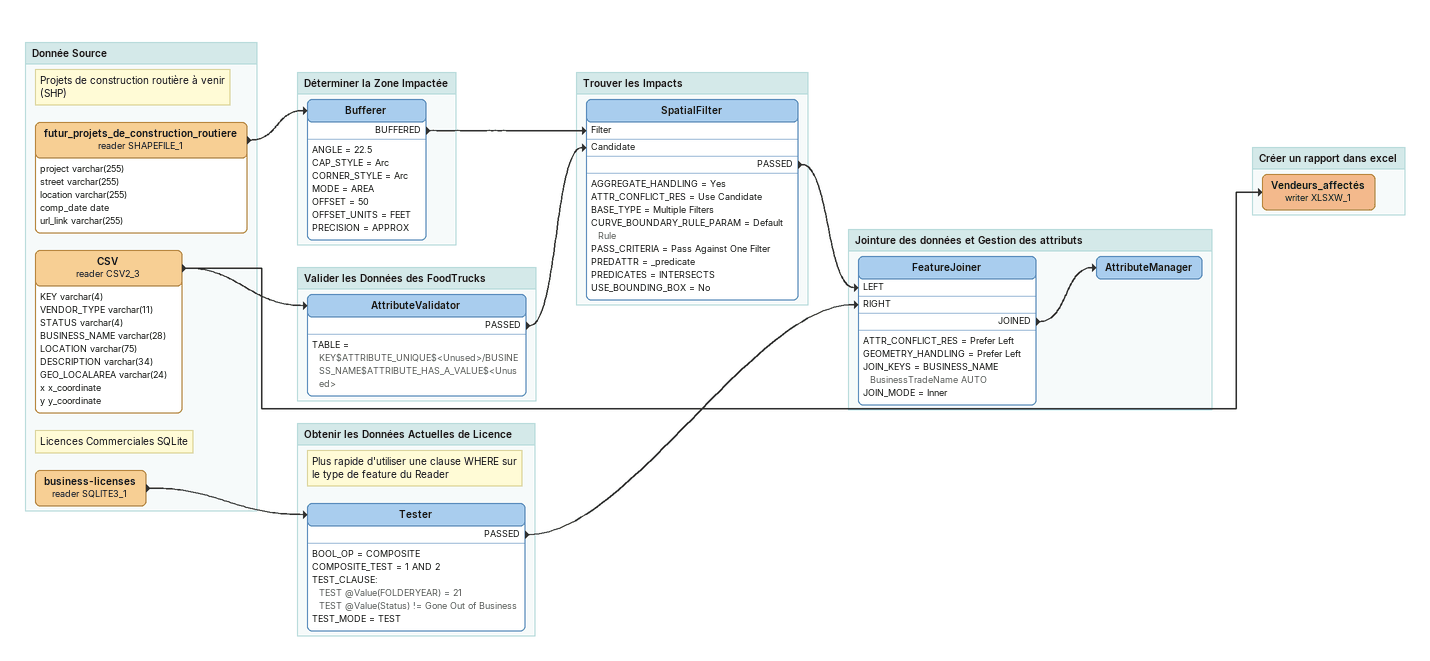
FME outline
Bookmark: Donnée Source
Note: Projets de construction routière à venir (SHP)
futur_projets_de_construction_routiere (reader SHAPEFILE_1)
    attributes: project varchar(255), street varchar(255), location varchar(255), comp_date date, url_link varchar(255)
    -> Bufferer
CSV (reader CSV2_3)
    attributes: KEY varchar(4), VENDOR_TYPE varchar(11), STATUS varchar(4), BUSINESS_NAME varchar(28), LOCATION varchar(75), DESCRIPTION varchar(34), GEO_LOCALAREA varchar(24), x x_coordinate, y y_coordinate
    -> Vendeurs_affectés (writer XLSXW_1)
    -> AttributeValidator
Note: Licences Commerciales SQLite
business-licenses (reader SQLITE3_1)
    -> Tester

Bookmark: Déterminer la Zone Impactée
Bufferer
    ANGLE = 22.5
    CAP_STYLE = Arc
    CORNER_STYLE = Arc
    MODE = AREA
    OFFSET = 50
    OFFSET_UNITS = FEET
    PRECISION = APPROX
    BUFFERED -> SpatialFilter [Filter]

Bookmark: Créer un rapport dans excel
Vendeurs_affectés (writer XLSXW_1)

Bookmark: Valider les Données des FoodTrucks
AttributeValidator
    TABLE = KEY$ATTRIBUTE_UNIQUE$<Unused>/BUSINESS_NAME$ATTRIBUTE_HAS_A_VALUE$<Unused>
    PASSED -> SpatialFilter [Candidate]

Bookmark: Trouver les Impacts
SpatialFilter
    AGGREGATE_HANDLING = Yes
    ATTR_CONFLICT_RES = Use Candidate
    BASE_TYPE = Multiple Filters
    CURVE_BOUNDARY_RULE_PARAM = Default Rule
    PASS_CRITERIA = Pass Against One Filter
    PREDATTR = _predicate
    PREDICATES = INTERSECTS
    USE_BOUNDING_BOX = No
    PASSED -> FeatureJoiner [LEFT]

Bookmark: Obtenir les Données Actuelles de Licence
Note: Plus rapide d'utiliser une clause WHERE sur le type de feature du Reader
Tester
    BOOL_OP = COMPOSITE
    COMPOSITE_TEST = 1 AND 2
    TEST_CLAUSE:
      TEST @Value(FOLDERYEAR) = 21
      TEST @Value(Status) != Gone Out of Business
    TEST_MODE = TEST
    PASSED -> FeatureJoiner [RIGHT]

Bookmark: Jointure des données et Gestion des attributs
FeatureJoiner
    ATTR_CONFLICT_RES = Prefer Left
    GEOMETRY_HANDLING = Prefer Left
    JOIN_KEYS = BUSINESS_NAME BusinessTradeName AUTO
    JOIN_MODE = Inner
    JOINED -> AttributeManager
AttributeManager
